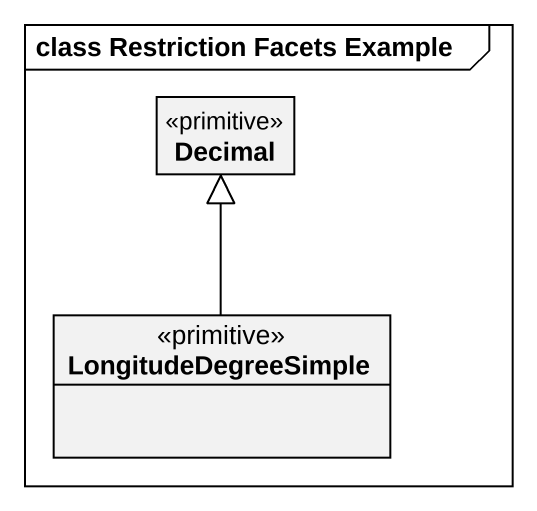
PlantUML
@startuml
mainframe class Restriction Facets Example
hide circle
hide empty members
class Decimal <<primitive>>
class LongitudeDegreeSimple <<primitive>>
LongitudeDegreeSimple -up-|> Decimal
@enduml
